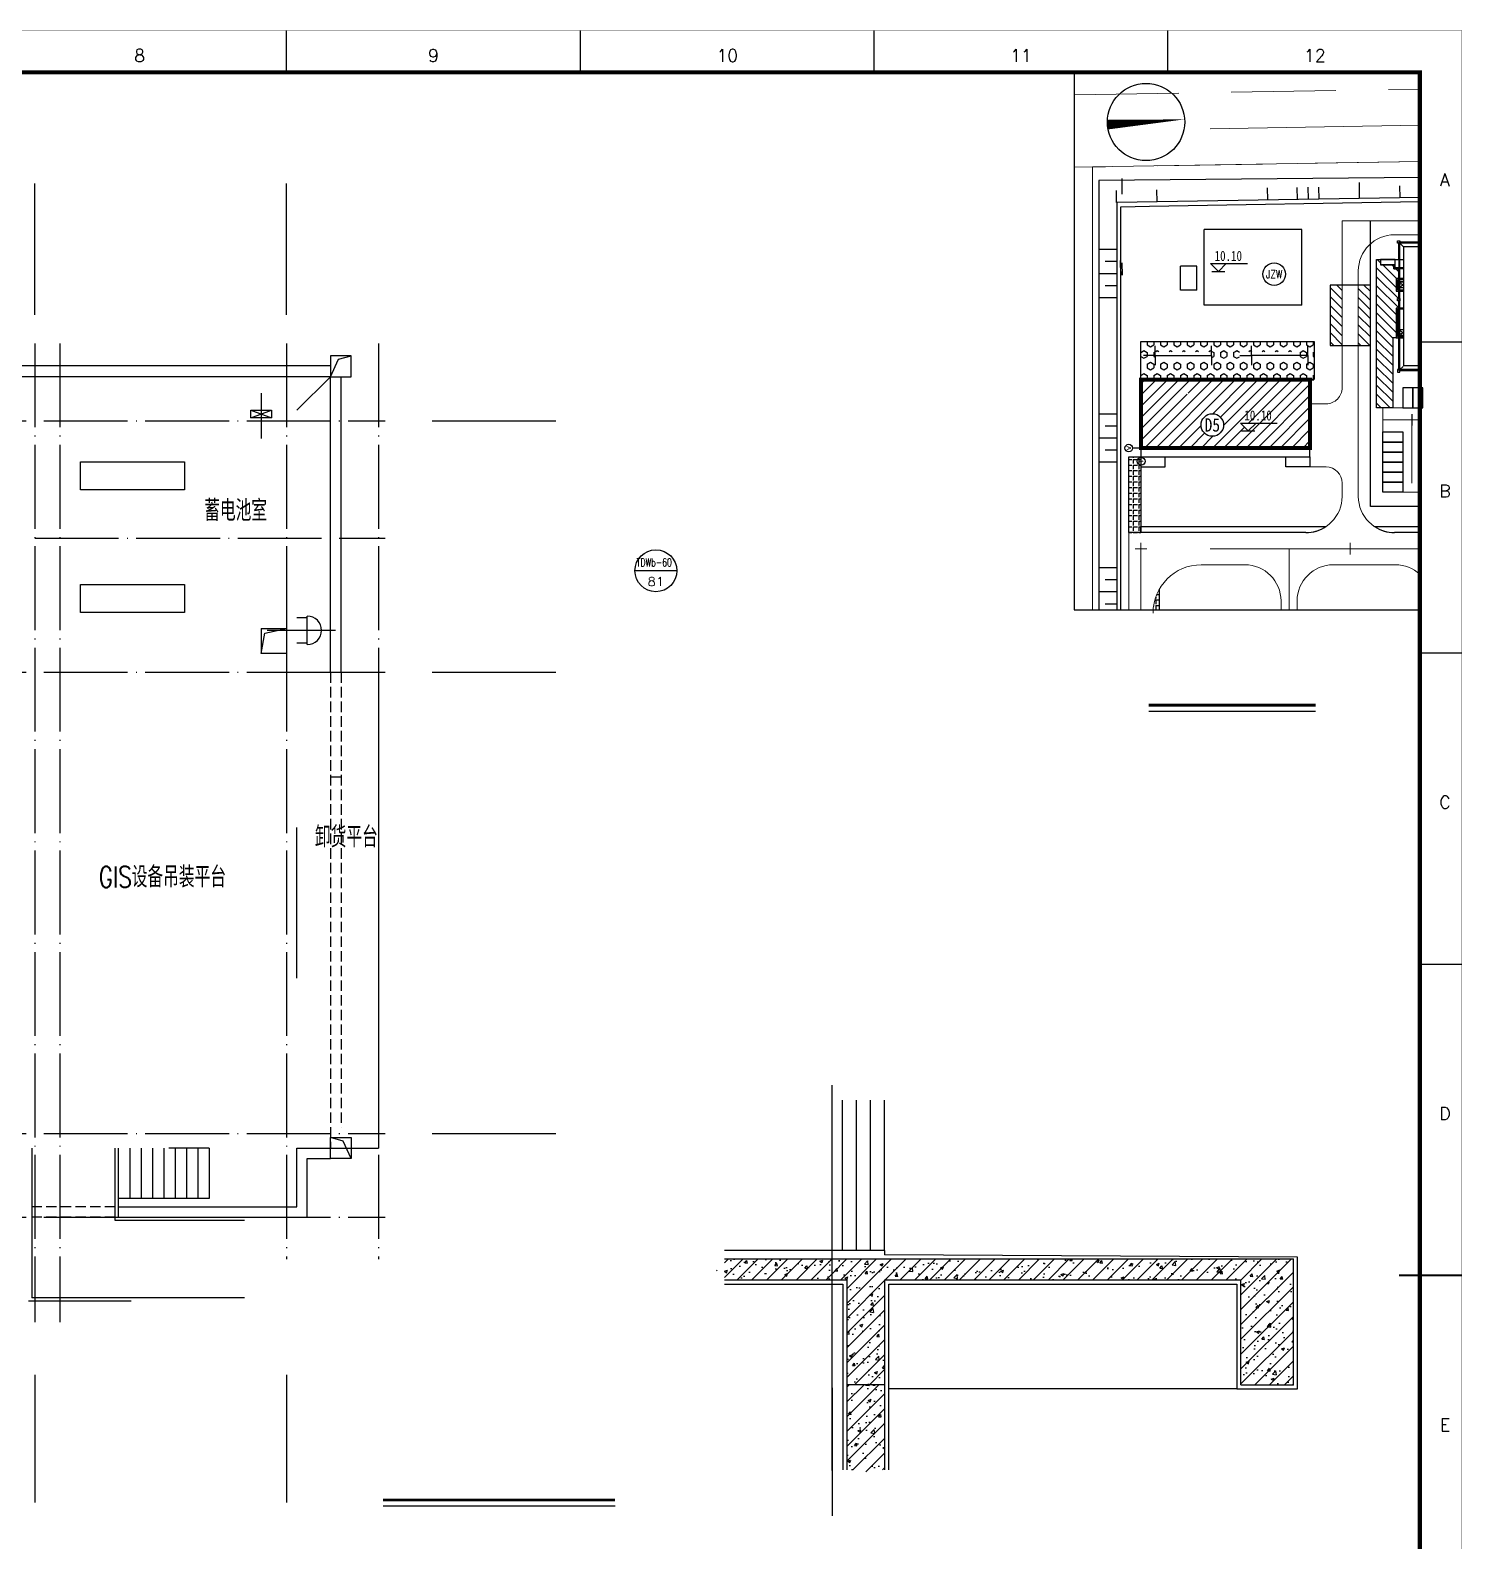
# Model space of a CAD drawing. Header units: millimetres. Extents: x 198973 to 283123, y 132052 to 191502.
# Drawn here: x 248950 to 283123, y 155447 to 191482 of the extents above; entities that cross this region are included whole.
import ezdxf
from ezdxf.enums import TextEntityAlignment as Align

# ---------------------------------------------------------------- set-up
doc = ezdxf.new("R2010")
doc.units = ezdxf.units.MM
doc.header["$LTSCALE"] = 1000
for name, pattern in [('CENTER', [2, 1.25, -0.25, 0.25, -0.25]), ('DASH', [0.35, 0.25, -0.1]), ('DASHDOT', [1, 0.5, -0.25, 0, -0.25]), ('DOTE', [2.42, 2, -0.2, 0.02, -0.2]), ('HIDDEN', [0.375, 0.25, -0.125]), ('PHANTOM', [12.5, 6.25, -1.25, 1.25, -1.25, 1.25, -1.25])]:
    doc.linetypes.add(name, pattern=pattern)
for name, color, linetype in [('01', 7, 'Continuous'), ('3T_WOOD', 21, 'Continuous'), ('55', 7, 'Continuous'), ('AXIS', 3, 'Continuous'), ('AXIS_TEXT', 7, 'Continuous'), ('BM', 7, 'Continuous'), ('DIM_IDEN', 3, 'Continuous'), ('DIM_LEAD', 3, 'Continuous'), ('DIM_SYMB', 3, 'Continuous'), ('DOTE', 1, 'CENTER'), ('PUB_DIM', 3, 'Continuous'), ('PUB_HATCH', 8, 'Continuous'), ('PUB_TEXT', 7, 'Continuous'), ('S-室内标高', 7, 'Continuous'), ('S_FLOOR', 255, 'Continuous'), ('STAIR', 2, 'Continuous'), ('WALL', 255, 'Continuous'), ('WINDOW', 2, 'Continuous'), ('Z-本期建构筑物', 4, 'Continuous'), ('放坡', 4, 'Continuous'), ('照明平面设备层', 1, 'Continuous'), ('铺地', 7, 'Continuous')]:
    doc.layers.add(name, color=color, linetype=linetype)
for name, color, linetype, lineweight in [('PP-COM', 7, 'Continuous', 0), ('ROAD-CENT', 7, 'CENTER', 0), ('road_mr', 2, 'Continuous', 0), ('Road_s标高', 23, 'Continuous', 0), ('Z-征地红线', 1, 'Continuous', 0)]:
    doc.layers.add(name, color=color, linetype=linetype, lineweight=lineweight)
doc.styles.add('_TCH_DIM', font='SIMPLEX', dxfattribs={"bigfont": 'GBCBIG'})
doc.styles.add('COMPLEX', font='geditxt.shx', dxfattribs={"bigfont": 'hzfs_1.shx'})
doc.styles.add('DXT', font='geditxt.shx', dxfattribs={"width": 0.7, "bigfont": 'dxt.shx'})
doc.styles.add('HT', font='SIMHEI.TTF')
doc.styles.add('HZ', font='geditxt.shx', dxfattribs={"width": 0.75, "bigfont": 'hzfs_1.shx'})
doc.styles.add('SIMPLEX', font='SIMPLEX.SHX')
doc.styles.get("Standard").update_dxf_attribs({"font": 'txt', "bigfont": 'gbcbig.shx'})
doc.styles.add('黑体', font='SIMHEI.TTF')
doc.linetypes.add('FENCE', pattern='A,0.5,-0.2,["+",HT,S=0.45,R=0,X=0,Y=-0.234],-0.525', length=1.225)
doc.linetypes.add('WALL', pattern='A,1,-1e-06,["■",HT,S=0.15,R=0,X=0,Y=-0.16],-1e-06', length=1.000002)
pattern_1 = [(45, (-268933.05, -164674.26), (-35.355339, 35.355339), []), (50, (-268933.05, -164674.26), (143.452037, -12.550427), [15, -165]), (355, (-268933.05, -164674.26), (-27.75027, 150.43843), [12, -132]), (100.4514, (-268921.1, -164675.3), (115.701876, 137.88791), [12.74804, -140.22842]), (46.1842, (-268933.05, -164634.26), (213.44821, -33.1038), [22.5, -247.5]), (96.6356, (-268915.26, -164637.02), (186.93254, 194.82357), [19.12206, -210.3426]), (351.1842, (-268933.05, -164634.26), (186.93239, 194.82372), [18, -198]), (21, (-268913.05, -164644.26), (119.38141, -80.52378), [15, -165]), (326, (-268913.05, -164644.26), (48.663066, 145.03001), [12, -132]), (71.4514, (-268903.1, -164650.97), (168.044526, 64.5061), [12.74804, -140.22842]), (37.5, (-268933.05, -164674.26), (2.431971, 66.578771), [0, -130.4, 0, -134, 0, -132.5]), (7.5, (-268933.05, -164674.26), (52.613907, 78.882342), [0, -76.4, 0, -127.4, 0, -50.5]), (327.5, (-268977.65, -164674.26), (106.764487, -4.510974), [0, -50, 0, -156, 0, -207]), (317.5, (-268997.65, -164674.26), (116.637234, 20.020996), [0, -65, 0, -103.6, 0, -147])]

# ---------------------------------------------------------------- blocks, each defined once
blk = doc.blocks.new('室内标高')
for p, q in [((1.94, -1.94), (0, 0)), ((0, 0), (9.14, 0)), ((0.32, -1.94), (3.57, -1.94)), ((3.89, 0), (1.94, -1.94))]:
    blk.add_line(p, q)
at = {"ltscale": 0.5, "style": 'HT', "width": 0.8}
blk.add_text('10.10', height=2.5, rotation=360, dxfattribs=at).set_placement((4.4, 0.66, -8.1), align=Align.CENTER)
blk = doc.blocks.new('_AXISO')
blk.add_circle((0, 0), 0.5)
at = {"layer": 'AXIS_TEXT', "style": 'COMPLEX', "width": 1.041667}
blk.add_attdef('A', text='', height=0.56, dxfattribs=at).set_placement((-0.25, -0.28), (0.25, -0.28), align=Align.FIT)
blk = doc.blocks.new('jzw-bh')
blk.add_circle((0, 0), 1.4)
at = {"style": 'SIMPLEX', "width": 0.8}
blk.add_attdef('JZW', text='', height=1, dxfattribs=at).set_placement((0, 0), align=Align.MIDDLE)
blk = doc.blocks.new('A$C0E550F51')
at = {"layer": 'PUB_HATCH'}
h = blk.add_hatch(dxfattribs=at)
h.set_pattern_fill('钢筋混凝土', color=256, scale=20, style=0)
h.set_pattern_definition(pattern_1)
h.paths.add_polyline_path([(555.2, 1285.8), (555.2, 1385.8), (42, 1385.8), (42, 1360.3), (84, 1345.4), (0, 1330.6), (42, 1315.3), (42, 1285.8)])
h = blk.add_hatch(dxfattribs=at)
h.set_pattern_fill('钢筋混凝土', color=256, scale=20, style=0)
h.set_pattern_definition(pattern_1)
h.paths.add_polyline_path([(805.2, 1285.8), (2505.2, 1285.8), (2505.2, 785.8), (2755.2, 785.8), (2755.2, 1385.8), (805.2, 1385.8), (555.2, 1385.8), (555.2, 1285.8), (625.2, 1285.8), (625.2, 785.8), (805.2, 785.8)])
h = blk.add_hatch(dxfattribs=at)
h.set_pattern_fill('钢筋混凝土', color=256, scale=20, style=0)
h.set_pattern_definition([(45, (-267433.91, -165483.196), (-35.355339, 35.355339), []), (50, (-267433.91, -165483.2), (143.452037, -12.550427), [15, -165]), (355, (-267433.91, -165483.2), (-27.75027, 150.43843), [12, -132]), (100.4514, (-267421.96, -165484.24), (115.701876, 137.88791), [12.74804, -140.22842]), (46.1842, (-267433.91, -165443.2), (213.44821, -33.1038), [22.5, -247.5]), (96.6356, (-267416.12, -165445.95), (186.93254, 194.82357), [19.12206, -210.3426]), (351.1842, (-267433.9, -165443.2), (186.93239, 194.82372), [18, -198]), (21, (-267413.91, -165453.2), (119.38141, -80.52378), [15, -165]), (326, (-267413.91, -165453.2), (48.663066, 145.03001), [12, -132]), (71.4514, (-267403.96, -165459.9), (168.044526, 64.5061), [12.74804, -140.22842]), (37.5, (-267433.91, -165483.196), (2.431971, 66.578771), [0, -130.4, 0, -134, 0, -132.5]), (7.5, (-267433.91, -165483.196), (52.613907, 78.882342), [0, -76.4, 0, -127.4, 0, -50.5]), (327.5, (-267478.51, -165483.196), (106.764487, -4.510974), [0, -50, 0, -156, 0, -207]), (317.5, (-267498.51, -165483.2), (116.637234, 20.020996), [0, -65, 0, -103.6, 0, -147])])
h.paths.add_polyline_path([(805.2, 771.8), (805.2, 785.8), (625.2, 785.8), (625.2, 379.1), (691.1, 379.1), (706.4, 421.1), (721.2, 337.1), (736.1, 379.1), (805.2, 379.1)])
at = {"layer": '55'}
blk.add_line((2485.2, 765.8), (825.2, 765.8), dxfattribs=at)
at = {"layer": 'DIM_SYMB'}
blk.add_line((555.2, 771.8), (555.2, 160), dxfattribs=at)
at = {"layer": 'DOTE', "linetype": 'DOTE'}
blk.add_line((555.2, 375.9), (555.2, 2214.4), dxfattribs=at)
at = {"layer": 'PUB_HATCH'}
for p, q in [((805.2, 1425.8), (42, 1425.8)), ((805.2, 1425.8), (805.2, 1405.8)), ((2775.2, 1395.1), (805.2, 1405.8)), ((805.2, 1405.8), (805.2, 1405.8)), ((2775.2, 765.8), (2775.2, 1395.1)), ((42, 1265.8), (605.2, 1265.8)), ((605.2, 1265.8), (605.2, 379.1)), ((825.2, 379.1), (825.2, 1265.8)), ((825.2, 1265.8), (2485.2, 1265.8)), ((2485.2, 1265.8), (2485.2, 765.8)), ((2485.2, 765.8), (2775.2, 765.8))]:
    blk.add_line(p, q, dxfattribs=at)
at = {"layer": 'WALL'}
for p, q in [((42, 1385.8), (805.2, 1385.8)), ((805.2, 1385.8), (805.2, 1385.8)), ((805.2, 1385.8), (2755.2, 1385.8)), ((2755.2, 785.8), (2755.2, 1385.8)), ((42, 1285.8), (625.2, 1285.8)), ((625.2, 1285.8), (625.2, 379.1)), ((805.2, 1285.8), (805.2, 379.1)), ((805.2, 1285.8), (2505.2, 1285.8)), ((2505.2, 785.8), (2505.2, 1285.8)), ((805.2, 785.8), (625.2, 785.8)), ((2505.2, 785.8), (2755.2, 785.8))]:
    blk.add_line(p, q, dxfattribs=at)
at = {"layer": 'WINDOW'}
for p, q in [((604.2, 1425.8), (604.2, 2143.1)), ((671.2, 1425.8), (671.2, 2143.1)), ((738.2, 1425.8), (738.2, 2143.1)), ((805.2, 1425.8), (805.2, 2143.1))]:
    blk.add_line(p, q, dxfattribs=at)
blk = doc.blocks.new('GEDI_WK_A1')
at = {"color": 3}
for p, q in [((560.67, 584), (560.67, 594)), ((630.75, 584), (630.75, 594)), ((700.83, 584), (700.83, 594)), ((770.92, 584), (770.92, 594)), ((831, 519.75), (841, 519.75)), ((831, 445.5), (841, 445.5)), ((831, 371.25), (841, 371.25)), ((831, 297), (841, 297))]:
    blk.add_line(p, q, dxfattribs=at)
for points, const_width in [([(0, 0), (841, 0), (841, 594), (0, 594)], 0.1), ([(25, 10), (831, 10), (831, 584), (25, 584)], 1)]:
    blk.add_lwpolyline(points, close=True, dxfattribs=dict(at, const_width=const_width))
at = {"color": 3, "const_width": 0.5}
blk.add_lwpolyline([(826, 297), (841, 297)], dxfattribs=at)
at = {"color": 3}
for s, p in [('8', (525.62, 588)), ('9', (595.71, 588)), ('10', (665.79, 588)), ('11', (735.88, 588)), ('12', (805.96, 588))]:
    blk.add_text(s, height=3, dxfattribs=at).set_placement(p, align=Align.MIDDLE)
for s, p in [('A', (837, 556.88)), ('B', (837, 482.62)), ('C', (837, 408.38)), ('D', (837, 334.12)), ('E', (837, 259.88))]:
    blk.add_text(s, height=3, dxfattribs=at).set_placement(p, align=Align.CENTER)

msp = doc.modelspace()

# ---------------------------------------------------------------- hatches: boundary and pattern name
at = {"layer": '55'}
h = msp.add_hatch(dxfattribs=at)
h.set_pattern_fill('ANSI31', color=256, scale=120, style=0)
h.set_pattern_definition([(45, (-56419.58, -38095.36), (-134.70384, 134.70384), [])])
h.paths.add_polyline_path([(275446, 183146), (275446, 182189), (276544, 182801, -1), (276579, 182821, -1), (276544, 182801), (275446, 182189), (275446, 181514), (279478, 181514), (279478, 183146), (278902, 183146)])
h.paths.add_polyline_path([(277417, 182064, -1), (276879, 182064, -1)], flags=16)
h.paths.add_polyline_path([(277817, 182109), (278190, 182109), (278004, 181922)], flags=16)
h.paths.add_polyline_path([(276873, 181830), (277423, 181830), (277423, 182299), (276873, 182299)], flags=24)
h.paths.add_polyline_path([(277833, 182112), (278645, 182112), (278645, 182468), (277833, 182468)], flags=24)

# ---------------------------------------------------------------- linework, layer by layer
for p, q in [((274986, 187943, 941), (274986, 187567, 941)), ((277294, 185729), (277108, 185915)), ((277108, 185915), (277986, 185915)), ((277138, 185729), (277450, 185729)), ((277481, 185915), (277294, 185729)), ((256110, 183216), (256307, 183633)), ((256307, 183633), (256610, 183716)), ((255560, 177466), (255310, 177466)), ((255560, 176826), (255560, 177506)), ((255310, 176866), (255560, 176866)), ((256414, 164983), (256110, 165065)), ((256610, 164565), (256414, 164983))]:
    msp.add_line(p, q)
at = {"color": 8, "linetype": 'DASH', "ltscale": 3}
for p, q in [((281933, 182954), (281693, 182954)), ((281693, 182954), (281693, 182474)), ((281933, 182474), (281933, 182954)), ((281693, 182474), (281933, 182474)), ((281213, 181658), (281213, 181898)), ((281213, 181898), (281693, 181898)), ((281693, 181658), (281213, 181658)), ((281213, 181658), (281213, 181658)), ((281213, 181418), (281213, 181658)), ((281213, 181658), (281693, 181658)), ((281693, 181898), (281693, 181658)), ((281693, 181658), (281693, 181418)), ((281213, 181178), (281213, 181418)), ((281213, 181418), (281693, 181418)), ((281693, 181418), (281213, 181418)), ((281213, 181418), (281213, 181418)), ((281693, 181418), (281693, 181178)), ((281213, 180938), (281213, 181178)), ((281213, 181178), (281693, 181178)), ((281693, 181178), (281213, 181178)), ((281213, 181178), (281213, 181178)), ((281213, 180698), (281213, 180938)), ((281213, 180938), (281693, 180938)), ((281693, 180938), (281213, 180938)), ((281213, 180938), (281213, 180938)), ((281693, 181178), (281693, 180938)), ((281693, 180938), (281693, 180698)), ((281213, 180458), (281213, 180698)), ((281213, 180698), (281693, 180698)), ((281693, 180698), (281213, 180698)), ((281213, 180698), (281213, 180698)), ((281693, 180698), (281693, 180458)), ((281693, 180458), (281213, 180458)), ((281213, 180458), (281213, 180458))]:
    msp.add_line(p, q, dxfattribs=at)
for points in [[(256110, 183216), (256610, 183216), (256610, 183716), (256110, 183716)], [(250150, 180516), (250150, 181187), (252630, 181187), (252630, 180516)], [(256610, 164565), (256110, 164565), (256110, 165065), (256610, 165065)]]:
    msp.add_lwpolyline(points, close=True)
msp.add_lwpolyline([(282173, 182954), (281933, 182954), (281933, 182474), (282173, 182474)], close=True, dxfattribs=at)
msp.add_lwpolyline([(252630, 177591), (250150, 177591), (250150, 178261), (252630, 178261)])
msp.add_circle((278626, 185664), 269)
msp.add_arc((255560, 177166), 340, 270, 90)
at = {"layer": '01'}
for p, q in [((255310, 176166), (257260, 176166)), ((257260, 176166), (257260, 164815)), ((255310, 168866), (255310, 172466)), ((255310, 164815), (257260, 164815)), ((255560, 163166), (255560, 164565))]:
    msp.add_line(p, q, dxfattribs=at)
at = {"layer": '3T_WOOD'}
for p, q in [((256110, 183216), (212010, 183216)), ((255310, 182416), (256110, 183216)), ((256110, 176166), (256110, 183216)), ((255310, 164815), (256110, 164815)), ((255560, 164565), (256110, 164565))]:
    msp.add_line(p, q, dxfattribs=at)
at = {"layer": '3T_WOOD', "linetype": 'DASH'}
for p, q in [((256110, 176166), (256110, 164815)), ((256370, 173666), (256110, 173666))]:
    msp.add_line(p, q, dxfattribs=at)
at = {"layer": '3T_WOOD'}
for points in [[(256110, 183476), (212010, 183476), (212010, 164815)], [(256370, 176166), (256370, 183216)]]:
    msp.add_lwpolyline(points, dxfattribs=at)
at = {"layer": '3T_WOOD', "linetype": 'DASH'}
msp.add_lwpolyline([(256370, 176166), (256370, 165315)], dxfattribs=at)
at = {"layer": '55'}
for p, q in [((273849, 190477), (273849, 177658)), ((282098, 190477), (273849, 190477)), ((282098, 177658), (282098, 190477)), ((254210, 182236), (254710, 182416)), ((254210, 182416), (254710, 182236)), ((254210, 182236), (254210, 182416)), ((254210, 182416), (254710, 182416)), ((254710, 182416), (254710, 182236)), ((254710, 182236), (254210, 182236)), ((273849, 177658), (282098, 177658)), ((251060, 163166), (255560, 163166))]:
    msp.add_line(p, q, dxfattribs=at)
at = {"layer": '55', "linetype": 'DASH'}
for p, q in [((250980, 163416), (248990, 163416)), ((250980, 163166), (248990, 163166))]:
    msp.add_line(p, q, dxfattribs=at)
at = {"layer": 'AXIS'}
for p, q in [((249060, 184692), (249060, 187827)), ((255060, 184692), (255060, 187827)), ((258536, 182166), (261490, 182166)), ((275446, 181514), (275247, 181514)), ((275446, 181514), (275446, 181378)), ((258536, 176166), (261490, 176166)), ((258536, 165166), (261490, 165166)), ((249060, 159406), (249060, 156360)), ((255060, 159406), (255060, 156360))]:
    msp.add_line(p, q, dxfattribs=at)
at = {"layer": 'DIM_IDEN'}
msp.add_line((264375, 178588), (263375, 178588), dxfattribs=at)
msp.add_circle((263875, 178588), 500, dxfattribs=at)
at = {"layer": 'DIM_SYMB'}
msp.add_lwpolyline([(274648, 189229, 230, 0, 0), (276486, 189355, 0, 0, 0)], format="xyseb", dxfattribs=at)
at = {"layer": 'DIM_SYMB', "const_width": 70}
for points in [[(275631, 175379), (279611, 175379)], [(257368, 156420), (262903, 156420)]]:
    msp.add_lwpolyline(points, dxfattribs=at)
at = {"layer": 'DIM_SYMB'}
for points in [[(275631, 175239), (279611, 175239)], [(257368, 156280), (262903, 156280)]]:
    msp.add_lwpolyline(points, dxfattribs=at)
msp.add_circle((275567, 189292), 922, dxfattribs=at)
at = {"layer": 'DOTE', "linetype": 'DOTE'}
for p, q in [((249060, 184011), (249060, 160659)), ((249660, 184011), (249660, 160659)), ((255060, 184011), (255060, 162168)), ((257260, 184011), (257260, 162168)), ((254460, 182825), (254460, 181746)), ((210554, 182166), (257417, 182166)), ((249060, 179366), (257417, 179366)), ((256233, 177166), (254602, 177166)), ((210554, 176166), (257417, 176166)), ((210554, 165166), (257417, 165166)), ((210554, 163166), (257417, 163166))]:
    msp.add_line(p, q, dxfattribs=at)
at = {"layer": 'PP-COM', "linetype": 'DASHDOT', "ltscale": 10}
msp.add_line((282098, 189215), (273849, 189075), dxfattribs=at)
at = {"layer": 'PP-COM', "color": 1, "linetype": 'HIDDEN', "ltscale": 10}
for points in [[(273849, 189939), (282098, 190079)], [(282098, 188351), (273849, 188211)]]:
    msp.add_lwpolyline(points, dxfattribs=at)
at = {"layer": 'ROAD-CENT', "linetype": 'DASHDOT', "ltscale": 10}
for p, q in [((281213, 182186), (282098, 182186)), ((281909, 182186), (281909, 180674)), ((275446, 179114), (275446, 177658)), ((282098, 179114), (275446, 179114)), ((278979, 177658), (278979, 179114))]:
    msp.add_line(p, q, dxfattribs=at)
at = {"layer": 'road_mr', "ltscale": 10}
for p, q in [((282098, 186938), (280246, 186938)), ((280246, 185402), (280246, 186938)), ((282098, 186602), (281494, 186602)), ((280630, 185738), (280630, 185402)), ((280246, 182954), (280246, 183962)), ((280630, 183962), (280630, 180362)), ((280630, 183962), (280630, 180362)), ((281302, 182474), (282098, 182474)), ((281213, 181898), (281693, 181898)), ((280246, 180362), (280246, 180679)), ((279382, 179498), (275158, 179498)), ((279190, 179498), (279190, 179498)), ((282098, 179498), (281494, 179498)), ((277923, 178730), (276886, 178730)), ((281518, 178730), (280035, 178730)), ((278787, 177658), (278787, 177866)), ((279171, 177658), (279171, 177866))]:
    msp.add_line(p, q, dxfattribs=at)
at = {"layer": 'road_mr', "linetype": 'DASH', "ltscale": 10}
for p, q in [((280246, 183962), (280246, 185402)), ((280630, 185402), (280630, 183962))]:
    msp.add_line(p, q, dxfattribs=at)
at = {"layer": 'road_mr'}
for p, q in [((280246, 182954), (280246, 183962)), ((279478, 182570), (279862, 182570)), ((281213, 182474), (282098, 182474)), ((281213, 181898), (281213, 182474)), ((281693, 181898), (281693, 180458)), ((279478, 181063), (279862, 181063)), ((281693, 180458), (282098, 180458)), ((275158, 179498), (275158, 177658))]:
    msp.add_line(p, q, dxfattribs=at)
at = {"layer": 'road_mr', "ltscale": 10}
for centre, radius, start, end in [((281494, 185738), 864, 90, 180), ((279382, 180362), 864, 270, 360), ((281494, 180362), 864, 180, 270), ((276886, 177578), 1152, 90, 180), ((277923, 177866), 864, 0, 90), ((280035, 177866), 864, 90, 180), ((281518, 177866), 864, 47.8249, 90)]:
    msp.add_arc(centre, radius, start, end, dxfattribs=at)
at = {"layer": 'road_mr'}
for centre, start, end in [((279862, 182954), 269.9999, 360), ((279862, 180679), 360, 90)]:
    msp.add_arc(centre, 384, start, end, dxfattribs=at)
at = {"layer": 'Road_s标高'}
for p, q in [((275308, 179114), (275584, 179114)), ((275446, 179252), (275446, 178976)), ((280300, 179114), (280576, 179114)), ((280438, 179252), (280438, 178976))]:
    msp.add_line(p, q, dxfattribs=at)
at = {"layer": 'Road_s标高', "const_width": 28.8}
for points in [[(281909, 182324), (281909, 182048)], [(281770, 182186), (282047, 182186)]]:
    msp.add_lwpolyline(points, dxfattribs=at)
at = {"layer": 'S_FLOOR'}
for p, q in [((252630, 181187), (252630, 180516)), ((252630, 178261), (252630, 177591))]:
    msp.add_line(p, q, dxfattribs=at)
at = {"layer": 'STAIR'}
for p, q in [((248990, 164815), (248990, 161246)), ((250980, 163086), (250980, 164815)), ((251060, 163166), (251060, 164815)), ((251330, 164816), (251330, 163616)), ((251600, 164816), (251600, 163616)), ((251870, 164816), (251870, 163616)), ((252140, 164816), (252140, 163616)), ((253220, 164815), (252260, 164815)), ((252410, 164816), (252410, 163616)), ((252680, 164816), (252680, 163616)), ((252950, 164816), (252950, 163616)), ((253220, 164816), (253220, 163616)), ((255310, 163416), (255310, 164815)), ((253220, 163616), (251060, 163616)), ((251060, 163416), (255310, 163416)), ((254060, 163086), (250980, 163086)), ((251360, 161166), (248910, 161166)), ((254060, 161246), (248990, 161246))]:
    msp.add_line(p, q, dxfattribs=at)
at = {"layer": 'Z-征地红线', "linetype": 'PHANTOM', "ltscale": 10}
msp.add_lwpolyline([(282098, 188352), (274294, 188221), (274293, 177658)], dxfattribs=at)
at = {"layer": 'Z-本期建构筑物', "linetype": 'WALL', "ltscale": 10}
for p, q in [((275653, 187284), (282098, 187392)), ((274966, 187272), (275653, 187284)), ((274966, 185554), (274966, 187272)), ((274966, 177658), (274966, 185554))]:
    msp.add_line(p, q, dxfattribs=at)
at = {"layer": 'Z-本期建构筑物', "ltscale": 5}
for p, q in [((276953, 184922), (276953, 186727)), ((279286, 186727), (276953, 186727)), ((279286, 184922), (279286, 186727)), ((276775, 185853), (276391, 185853)), ((276391, 185277), (276391, 185853)), ((276775, 185277), (276775, 185853)), ((276775, 185277), (276391, 185277)), ((279286, 184922), (276953, 184922))]:
    msp.add_line(p, q, dxfattribs=at)
at = {"layer": 'Z-本期建构筑物', "linetype": 'FENCE', "ltscale": 0.3}
for p, q in [((280918, 180122), (280918, 186938)), ((282098, 180122), (280918, 180122))]:
    msp.add_line(p, q, dxfattribs=at)
at = {"layer": 'Z-本期建构筑物', "color": 7}
for p, q in [((281566, 186458), (281623, 186458)), ((281566, 186400), (281566, 186458)), ((281613, 186414), (281566, 186400)), ((281623, 186400), (281566, 186400)), ((281595, 186016), (281595, 186400)), ((281623, 186458), (281613, 186414)), ((281623, 186458), (281623, 186400)), ((282098, 186429), (281623, 186429)), ((281623, 186016), (281623, 186400)), ((282098, 186400), (281623, 186400)), ((281623, 186400), (281700, 186324)), ((281163, 186016), (281163, 185882)), ((281508, 186016), (281163, 186016)), ((281508, 186007), (281163, 186007)), ((281508, 185815), (281508, 186016)), ((281508, 186016), (281700, 186016)), ((281595, 186016), (281595, 185786)), ((281623, 185786), (281623, 186016)), ((281163, 185892), (281508, 185892)), ((281163, 185882), (281508, 185882)), ((281479, 185786), (281479, 185882)), ((281700, 185786), (281479, 185786)), ((281700, 185815), (281508, 185815)), ((281595, 185556), (281595, 185786)), ((281623, 185556), (281623, 185786)), ((281700, 185556), (281537, 185556)), ((281537, 185556), (281537, 185258)), ((281537, 185258), (281700, 185258)), ((281700, 185527), (281566, 185527)), ((281566, 185527), (281566, 185287)), ((281566, 185287), (281700, 185287)), ((281595, 185556), (281595, 185258)), ((281595, 185085), (281595, 185258)), ((281623, 185258), (281623, 185556)), ((281623, 184855), (281623, 185258)), ((281566, 185085), (281623, 185085)), ((281566, 185028), (281566, 185085)), ((281613, 185041), (281566, 185028)), ((281623, 185028), (281566, 185028)), ((281595, 184855), (281595, 185036)), ((281623, 185085), (281613, 185041)), ((281623, 185085), (281623, 185028)), ((281700, 184855), (281537, 184855)), ((281537, 184855), (281537, 184144)), ((281700, 184826), (281566, 184826)), ((281566, 184826), (281566, 184173)), ((281595, 184855), (281595, 184144)), ((281623, 184144), (281623, 184855)), ((281537, 184144), (281700, 184144)), ((281566, 184173), (281700, 184173)), ((281595, 183386), (281595, 184144)), ((281623, 183386), (281623, 184144)), ((281700, 183463), (281623, 183386)), ((281700, 183463), (281623, 183386)), ((281613, 183372), (281566, 183386)), ((281623, 183386), (281566, 183386)), ((281566, 183386), (281566, 183328)), ((281566, 183328), (281623, 183328)), ((281623, 183328), (281613, 183372)), ((282066, 183386), (281623, 183386)), ((281623, 183328), (281623, 183386)), ((282066, 183357), (281623, 183357))]:
    msp.add_line(p, q, dxfattribs=at)
at = {"layer": 'Z-本期建构筑物'}
for p, q in [((281710, 186314), (281710, 183472)), ((282098, 186314), (281710, 186314)), ((275782, 183722), (275782, 183952)), ((277126, 183722), (277126, 183952)), ((278086, 183722), (278086, 183952)), ((279430, 183722), (279430, 183952)), ((275782, 183722), (275503, 183722)), ((275782, 183722), (275782, 183492)), ((275782, 183722), (277126, 183722)), ((277126, 183722), (277126, 183492)), ((277807, 183722), (278086, 183722)), ((278086, 183722), (278086, 183492)), ((279430, 183722), (278086, 183722)), ((279430, 183722), (279430, 183492)), ((282098, 183472), (281710, 183472)), ((278902, 183146), (279478, 183146)), ((275446, 181514), (275446, 181303)), ((275446, 181303), (275446, 181063)), ((275446, 181303), (279478, 181303)), ((276022, 181063), (276022, 181303)), ((278902, 181063), (278902, 181303)), ((279478, 181303), (279478, 181514)), ((279478, 181303), (279478, 181063)), ((275446, 181063), (276022, 181063)), ((279478, 181063), (278902, 181063))]:
    msp.add_line(p, q, dxfattribs=at)
at = {"layer": 'Z-本期建构筑物', "color": 7, "extrusion": (0, 0, -1)}
for p, q in [((281640, 185475), (281640, 185479)), ((281710, 185479), (281640, 185479)), ((281710, 185475), (281640, 185475)), ((281640, 185338), (281640, 185335)), ((281710, 185338), (281640, 185338)), ((281710, 185335), (281640, 185335)), ((281710, 185479), (281710, 185475)), ((281710, 185335), (281710, 185338)), ((281640, 184333), (281640, 184336)), ((281710, 184336), (281640, 184336)), ((281710, 184333), (281640, 184333)), ((281640, 184196), (281640, 184192)), ((281710, 184196), (281640, 184196)), ((281710, 184192), (281640, 184192)), ((281710, 184336), (281710, 184333)), ((281710, 184192), (281710, 184196))]:
    msp.add_line(p, q, dxfattribs=at)
at = {"layer": 'Z-本期建构筑物', "linetype": 'FENCE', "ltscale": 5}
for p, q in [((275446, 183146), (275446, 184058)), ((275446, 184058), (279574, 184058)), ((279574, 184058), (279574, 183146))]:
    msp.add_line(p, q, dxfattribs=at)
at = {"layer": 'Z-本期建构筑物', "const_width": 96}
msp.add_lwpolyline([(279478, 181514), (275446, 181514), (275446, 183146), (279478, 183146), (279478, 181514)], dxfattribs=at)
at = {"layer": 'Z-本期建构筑物', "linetype": 'FENCE', "ltscale": 5, "const_width": 48}
msp.add_lwpolyline([(279478, 183146), (279574, 183146)], dxfattribs=at)
at = {"layer": 'Z-本期建构筑物', "color": 7, "extrusion": (0, 0, -1)}
for centre, start, end in [((-281710, 185477), 270, 358.5307), ((-281710, 185337), 1.4693, 90), ((-281710, 184335), 270, 358.5307), ((-281710, 184194), 1.4693, 90)]:
    msp.add_arc(centre, 70.2, start, end, dxfattribs=at)
at = {"layer": '放坡'}
for p, q in [((279696, 187453), (279691, 187741)), ((279696, 187453), (279691, 187741)), ((280663, 187469), (280656, 187851)), ((281629, 187485), (281624, 187773)), ((281629, 187485), (281624, 187773)), ((274863, 187371), (274859, 187659)), ((282098, 187493), (274870, 187372)), ((275830, 187388), (275825, 187676)), ((275830, 187388), (275825, 187676)), ((278472, 187432), (278467, 187720)), ((279181, 187444), (279176, 187732)), ((279181, 187444), (279176, 187732)), ((279439, 187448), (279434, 187736)), ((274870, 187372), (274870, 177658)), ((274438, 186257), (274879, 186257)), ((274438, 186063), (274438, 177658)), ((274591, 185969), (274879, 185969)), ((274966, 185640), (274961, 185986)), ((274438, 185681), (274879, 185681)), ((274985, 185640), (274984, 185722)), ((275004, 185641), (275000, 185929)), ((275004, 185641), (275000, 185929)), ((274591, 185393), (274879, 185393)), ((274438, 185105), (274879, 185105)), ((274438, 182334), (274879, 182334)), ((274591, 182046), (274879, 182046)), ((274438, 181758), (274879, 181758)), ((274591, 181470), (274879, 181470)), ((274438, 181182), (274879, 181182)), ((274438, 178666), (274879, 178666)), ((274591, 178378), (274879, 178378)), ((274438, 178090), (274879, 178090)), ((274591, 177802), (274879, 177802))]:
    msp.add_line(p, q, dxfattribs=at)
msp.add_lwpolyline([(282098, 187965), (274438, 187897), (274438, 186063)], dxfattribs=at)
at = {"layer": '照明平面设备层', "color": 3, "linetype": 'Continuous'}
for p, q in [((254460, 177212), (254460, 176612)), ((254460, 177212), (255060, 177212)), ((254460, 176612), (254544, 177097)), ((254544, 177097), (255060, 177212)), ((255060, 177212), (255060, 176612)), ((255060, 176612), (254460, 176612))]:
    msp.add_line(p, q, dxfattribs=at)
at = {"layer": '铺地'}
for p, q in [((281067, 182474), (281067, 186016)), ((281067, 186016), (281163, 186016)), ((281081, 186016), (281163, 185935)), ((281163, 186016), (281163, 185882)), ((281067, 185816), (281537, 185345)), ((281067, 185600), (281595, 185072)), ((281163, 185882), (281479, 185882)), ((281216, 185882), (281542, 185556)), ((281431, 185882), (281479, 185834)), ((281479, 185882), (281479, 185786)), ((281479, 185786), (281595, 185786)), ((281527, 185786), (281595, 185719)), ((281595, 185786), (281595, 185556)), ((280918, 185402), (279958, 185402)), ((279958, 185402), (279958, 183962)), ((279958, 185344), (280246, 185056)), ((280116, 185402), (280246, 185272)), ((280630, 185319), (280918, 185031)), ((280762, 185402), (280918, 185246)), ((280918, 183962), (280918, 185402)), ((281067, 185385), (281595, 184857)), ((281595, 185556), (281537, 185556)), ((281537, 185556), (281537, 185258)), ((281537, 185258), (281595, 185258)), ((281595, 185258), (281595, 184855)), ((279958, 185129), (280246, 184841)), ((279958, 184913), (280246, 184625)), ((280630, 185103), (280918, 184815)), ((280630, 184888), (280918, 184600)), ((281067, 185169), (281537, 184699)), ((281067, 184954), (281537, 184483)), ((279958, 184698), (280246, 184410)), ((280630, 184672), (280918, 184384)), ((281067, 184738), (281537, 184268)), ((281067, 184522), (281451, 184138)), ((281595, 184855), (281537, 184855)), ((281537, 184855), (281537, 184144)), ((279958, 184482), (280246, 184194)), ((279958, 184267), (280246, 183979)), ((280630, 184457), (280918, 184169)), ((280630, 184241), (280909, 183962)), ((281067, 184307), (281451, 183923)), ((281537, 184144), (281451, 184144)), ((281451, 184144), (281451, 182474)), ((275446, 183797), (275483, 183818)), ((275483, 183818), (275518, 183838)), ((275518, 183838), (275553, 183818)), ((275553, 183818), (275597, 183793)), ((275597, 184058), (275597, 183976)), ((275597, 183976), (275677, 183930)), ((275597, 183793), (275597, 183701)), ((275677, 183930), (275756, 183976)), ((275756, 184058), (275756, 183976)), ((275756, 183793), (275780, 183807)), ((275756, 183793), (275756, 183701)), ((275800, 183818), (275835, 183838)), ((275835, 183838), (275870, 183818)), ((275914, 184058), (275914, 183976)), ((275914, 183976), (275993, 183930)), ((275993, 183930), (276072, 183976)), ((276072, 184058), (276072, 183976)), ((276116, 183818), (276152, 183838)), ((276152, 183838), (276187, 183818)), ((276231, 184058), (276231, 183976)), ((276231, 183976), (276310, 183930)), ((276310, 183930), (276389, 183976)), ((276389, 184058), (276389, 183976)), ((276433, 183818), (276468, 183838)), ((276468, 183838), (276504, 183818)), ((276548, 184058), (276548, 183976)), ((276548, 183976), (276627, 183930)), ((276627, 183930), (276706, 183976)), ((276706, 184058), (276706, 183976)), ((276750, 183818), (276785, 183838)), ((276785, 183838), (276820, 183818)), ((276864, 184058), (276864, 183976)), ((276864, 183976), (276944, 183930)), ((276944, 183930), (277023, 183976)), ((277023, 184058), (277023, 183976)), ((277067, 183818), (277102, 183838)), ((277102, 183838), (277137, 183818)), ((277137, 183818), (277181, 183793)), ((277181, 184058), (277181, 183976)), ((277181, 183976), (277260, 183930)), ((277181, 183793), (277181, 183701)), ((277260, 183930), (277340, 183976)), ((277340, 184058), (277340, 183976)), ((277340, 183793), (277383, 183818)), ((277340, 183793), (277340, 183701)), ((277383, 183818), (277419, 183838)), ((277419, 183838), (277454, 183818)), ((277454, 183818), (277498, 183793)), ((277498, 184058), (277498, 183976)), ((277498, 183976), (277577, 183930)), ((277498, 183793), (277498, 183701)), ((277577, 183930), (277656, 183976)), ((277656, 184058), (277656, 183976)), ((277656, 183793), (277700, 183818)), ((277656, 183793), (277656, 183701)), ((277700, 183818), (277735, 183838)), ((277735, 183838), (277771, 183818)), ((277771, 183818), (277796, 183803)), ((277815, 184058), (277815, 183976)), ((277815, 183976), (277894, 183930)), ((277894, 183930), (277973, 183976)), ((277973, 184058), (277973, 183976)), ((278017, 183818), (278052, 183838)), ((278052, 183838), (278088, 183818)), ((278131, 184058), (278131, 183976)), ((278131, 183976), (278211, 183930)), ((278211, 183930), (278290, 183976)), ((278290, 184058), (278290, 183976)), ((278334, 183818), (278369, 183838)), ((278369, 183838), (278404, 183818)), ((278448, 184058), (278448, 183976)), ((278448, 183976), (278527, 183930)), ((278527, 183930), (278607, 183976)), ((278607, 184058), (278607, 183976)), ((278650, 183818), (278686, 183838)), ((278686, 183838), (278721, 183818)), ((278765, 184058), (278765, 183976)), ((278765, 183976), (278844, 183930)), ((278844, 183930), (278923, 183976)), ((278923, 184058), (278923, 183976)), ((278967, 183818), (279002, 183838)), ((279002, 183838), (279038, 183818)), ((279082, 184058), (279082, 183976)), ((279082, 183976), (279161, 183930)), ((279161, 183930), (279240, 183976)), ((279240, 184058), (279240, 183976)), ((279240, 183793), (279284, 183818)), ((279240, 183793), (279240, 183701)), ((279284, 183818), (279319, 183838)), ((279319, 183838), (279355, 183818)), ((279355, 183818), (279398, 183793)), ((279398, 184058), (279398, 183976)), ((279398, 183976), (279478, 183930)), ((279398, 183793), (279398, 183701)), ((279478, 183930), (279557, 183976)), ((279557, 184058), (279557, 183976)), ((279557, 183793), (279574, 183802)), ((279557, 183793), (279557, 183701)), ((279958, 184051), (280047, 183962)), ((279958, 183962), (280918, 183962)), ((280630, 184026), (280693, 183962)), ((281067, 184091), (281451, 183707)), ((281067, 183876), (281451, 183492)), ((275446, 183697), (275518, 183655)), ((275518, 183655), (275597, 183701)), ((275597, 183518), (275677, 183564)), ((275597, 183518), (275597, 183427)), ((275597, 183427), (275677, 183381)), ((275677, 183564), (275756, 183518)), ((275677, 183381), (275756, 183427)), ((275756, 183701), (275781, 183686)), ((275756, 183518), (275756, 183427)), ((275914, 183518), (275993, 183564)), ((275914, 183518), (275914, 183427)), ((275914, 183427), (275993, 183381)), ((275993, 183564), (276072, 183518)), ((275993, 183381), (276072, 183427)), ((276072, 183518), (276072, 183427)), ((276231, 183518), (276310, 183564)), ((276231, 183518), (276231, 183427)), ((276231, 183427), (276310, 183381)), ((276310, 183564), (276389, 183518)), ((276310, 183381), (276389, 183427)), ((276389, 183518), (276389, 183427)), ((276548, 183518), (276627, 183564)), ((276548, 183518), (276548, 183427)), ((276548, 183427), (276627, 183381)), ((276627, 183564), (276706, 183518)), ((276627, 183381), (276706, 183427)), ((276706, 183518), (276706, 183427)), ((276864, 183518), (276944, 183564)), ((276864, 183518), (276864, 183427)), ((276864, 183427), (276944, 183381)), ((276944, 183564), (277023, 183518)), ((276944, 183381), (277023, 183427)), ((277023, 183518), (277023, 183427)), ((277125, 183669), (277181, 183701)), ((277181, 183518), (277260, 183564)), ((277181, 183518), (277181, 183427)), ((277181, 183427), (277260, 183381)), ((277260, 183564), (277340, 183518)), ((277260, 183381), (277340, 183427)), ((277340, 183701), (277419, 183655)), ((277340, 183518), (277340, 183427)), ((277419, 183655), (277498, 183701)), ((277498, 183518), (277577, 183564)), ((277498, 183518), (277498, 183427)), ((277498, 183427), (277577, 183381)), ((277577, 183564), (277656, 183518)), ((277577, 183381), (277656, 183427)), ((277656, 183701), (277735, 183655)), ((277656, 183518), (277656, 183427)), ((277735, 183655), (277797, 183691)), ((277815, 183518), (277894, 183564)), ((277815, 183518), (277815, 183427)), ((277815, 183427), (277894, 183381)), ((277894, 183564), (277973, 183518)), ((277894, 183381), (277973, 183427)), ((277973, 183518), (277973, 183427)), ((278131, 183518), (278211, 183564)), ((278131, 183518), (278131, 183427)), ((278131, 183427), (278211, 183381)), ((278211, 183564), (278290, 183518)), ((278211, 183381), (278290, 183427)), ((278290, 183518), (278290, 183427)), ((278448, 183518), (278527, 183564)), ((278448, 183518), (278448, 183427)), ((278448, 183427), (278527, 183381)), ((278527, 183564), (278607, 183518)), ((278527, 183381), (278607, 183427)), ((278607, 183518), (278607, 183427)), ((278765, 183518), (278844, 183564)), ((278765, 183518), (278765, 183427)), ((278765, 183427), (278844, 183381)), ((278844, 183564), (278923, 183518)), ((278844, 183381), (278923, 183427)), ((278923, 183518), (278923, 183427)), ((279082, 183518), (279161, 183564)), ((279082, 183518), (279082, 183427)), ((279082, 183427), (279161, 183381)), ((279161, 183564), (279240, 183518)), ((279161, 183381), (279240, 183427)), ((279240, 183701), (279319, 183655)), ((279240, 183518), (279240, 183427)), ((279319, 183655), (279398, 183701)), ((279398, 183518), (279478, 183564)), ((279398, 183518), (279398, 183427)), ((279398, 183427), (279478, 183381)), ((279478, 183564), (279557, 183518)), ((279478, 183381), (279557, 183427)), ((279557, 183701), (279574, 183691)), ((279557, 183518), (279557, 183427)), ((281067, 183660), (281451, 183276)), ((281067, 183445), (281451, 183061)), ((275446, 183248), (275518, 183290)), ((275446, 183149), (275450, 183146)), ((275518, 183290), (275597, 183244)), ((275586, 183146), (275597, 183153)), ((275597, 183244), (275597, 183153)), ((275756, 183244), (275835, 183290)), ((275756, 183244), (275756, 183153)), ((275756, 183153), (275767, 183146)), ((275835, 183290), (275914, 183244)), ((275903, 183146), (275914, 183153)), ((275914, 183244), (275914, 183153)), ((276072, 183244), (276152, 183290)), ((276072, 183244), (276072, 183153)), ((276072, 183153), (276084, 183146)), ((276152, 183290), (276231, 183244)), ((276219, 183146), (276231, 183153)), ((276231, 183244), (276231, 183153)), ((276389, 183244), (276468, 183290)), ((276389, 183244), (276389, 183153)), ((276389, 183153), (276401, 183146)), ((276468, 183290), (276548, 183244)), ((276536, 183146), (276548, 183153)), ((276548, 183244), (276548, 183153)), ((276706, 183244), (276785, 183290)), ((276706, 183244), (276706, 183153)), ((276706, 183153), (276717, 183146)), ((276785, 183290), (276864, 183244)), ((276853, 183146), (276864, 183153)), ((276864, 183244), (276864, 183153)), ((277023, 183244), (277102, 183290)), ((277023, 183244), (277023, 183153)), ((277023, 183153), (277034, 183146)), ((277102, 183290), (277181, 183244)), ((277170, 183146), (277181, 183153)), ((277181, 183244), (277181, 183153)), ((277340, 183244), (277419, 183290)), ((277340, 183244), (277340, 183153)), ((277340, 183153), (277351, 183146)), ((277419, 183290), (277498, 183244)), ((277486, 183146), (277498, 183153)), ((277498, 183244), (277498, 183153)), ((277656, 183244), (277735, 183290)), ((277656, 183244), (277656, 183153)), ((277656, 183153), (277668, 183146)), ((277735, 183290), (277815, 183244)), ((277803, 183146), (277815, 183153)), ((277815, 183244), (277815, 183153)), ((277973, 183244), (278052, 183290)), ((277973, 183244), (277973, 183153)), ((277973, 183153), (277984, 183146)), ((278052, 183290), (278131, 183244)), ((278120, 183146), (278131, 183153)), ((278131, 183244), (278131, 183153)), ((278290, 183244), (278369, 183290)), ((278290, 183244), (278290, 183153)), ((278290, 183153), (278301, 183146)), ((278369, 183290), (278448, 183244)), ((278437, 183146), (278448, 183153)), ((278448, 183244), (278448, 183153)), ((278607, 183244), (278686, 183290)), ((278607, 183244), (278607, 183153)), ((278607, 183153), (278618, 183146)), ((278686, 183290), (278765, 183244)), ((278754, 183146), (278765, 183153)), ((278765, 183244), (278765, 183153)), ((278923, 183244), (279002, 183290)), ((278923, 183244), (278923, 183153)), ((278923, 183153), (278935, 183146)), ((279002, 183290), (279082, 183244)), ((279070, 183146), (279082, 183153)), ((279082, 183244), (279082, 183153)), ((279240, 183244), (279319, 183290)), ((279240, 183244), (279240, 183153)), ((279240, 183153), (279251, 183146)), ((279319, 183290), (279398, 183244)), ((279387, 183146), (279398, 183153)), ((279398, 183244), (279398, 183153)), ((279557, 183244), (279574, 183254)), ((279557, 183244), (279557, 183153)), ((279557, 183153), (279568, 183146)), ((281067, 183229), (281451, 182845)), ((281067, 183014), (281451, 182630)), ((281067, 182798), (281391, 182474)), ((281067, 182583), (281175, 182474)), ((281451, 182474), (281067, 182474)), ((275158, 179498), (275158, 181303)), ((275158, 181303), (275446, 181303)), ((275263, 181303), (275263, 181280)), ((275397, 181303), (275397, 181280)), ((275446, 181303), (275446, 179498)), ((275158, 181243), (275226, 181243)), ((275158, 181109), (275226, 181109)), ((275158, 180975), (275226, 180975)), ((275263, 181243), (275263, 181146)), ((275263, 181243), (275360, 181243)), ((275263, 181109), (275263, 181011)), ((275263, 181109), (275360, 181109)), ((275263, 180975), (275263, 180877)), ((275263, 180975), (275360, 180975)), ((275397, 181243), (275397, 181146)), ((275397, 181243), (275446, 181243)), ((275397, 181109), (275397, 181011)), ((275397, 181109), (275446, 181109)), ((275397, 180975), (275397, 180877)), ((275397, 180975), (275446, 180975)), ((275158, 180841), (275226, 180841)), ((275158, 180707), (275226, 180707)), ((275158, 180573), (275226, 180573)), ((275263, 180841), (275263, 180743)), ((275263, 180841), (275360, 180841)), ((275263, 180707), (275263, 180609)), ((275263, 180707), (275360, 180707)), ((275263, 180573), (275263, 180475)), ((275263, 180573), (275360, 180573)), ((275397, 180841), (275397, 180743)), ((275397, 180841), (275446, 180841)), ((275397, 180707), (275397, 180609)), ((275397, 180707), (275446, 180707)), ((275397, 180573), (275397, 180475)), ((275397, 180573), (275446, 180573)), ((275158, 180438), (275226, 180438)), ((275158, 180304), (275226, 180304)), ((275263, 180438), (275263, 180341)), ((275263, 180438), (275360, 180438)), ((275263, 180304), (275263, 180207)), ((275263, 180304), (275360, 180304)), ((275397, 180438), (275397, 180341)), ((275397, 180438), (275446, 180438)), ((275397, 180304), (275397, 180207)), ((275397, 180304), (275446, 180304)), ((275158, 180170), (275226, 180170)), ((275158, 180036), (275226, 180036)), ((275158, 179902), (275226, 179902)), ((275263, 180170), (275263, 180073)), ((275263, 180170), (275360, 180170)), ((275263, 180036), (275263, 179939)), ((275263, 180036), (275360, 180036)), ((275263, 179902), (275263, 179804)), ((275263, 179902), (275360, 179902)), ((275397, 180170), (275397, 180073)), ((275397, 180170), (275446, 180170)), ((275397, 180036), (275397, 179939)), ((275397, 180036), (275446, 180036)), ((275397, 179902), (275397, 179804)), ((275397, 179902), (275446, 179902)), ((275158, 179768), (275226, 179768)), ((275158, 179634), (275226, 179634)), ((275158, 179500), (275226, 179500)), ((275446, 179498), (275158, 179498)), ((275263, 179768), (275263, 179670)), ((275263, 179768), (275360, 179768)), ((275263, 179634), (275263, 179536)), ((275263, 179634), (275360, 179634)), ((275263, 179500), (275263, 179498)), ((275263, 179500), (275360, 179500)), ((275397, 179768), (275397, 179670)), ((275397, 179768), (275446, 179768)), ((275397, 179634), (275397, 179536)), ((275397, 179634), (275446, 179634)), ((275397, 179500), (275397, 179498)), ((275397, 179500), (275446, 179500)), ((275446, 179498), (275446, 179642)), ((275446, 179642), (279859, 179642)), ((279382, 179498), (275446, 179498)), ((281016, 179642), (282098, 179642)), ((282098, 179498), (281494, 179498)), ((275824, 178024), (275878, 178024)), ((275878, 178136), (275878, 177658)), ((275748, 177756), (275763, 177756)), ((275799, 177961), (275799, 177927)), ((275799, 177890), (275799, 177793)), ((275799, 177890), (275878, 177890)), ((275799, 177756), (275799, 177659)), ((275799, 177756), (275878, 177756))]:
    msp.add_line(p, q, dxfattribs=at)
for centre, start, end in [((279382, 180362), 270, 303.5573), ((281494, 180362), 236.4427, 270)]:
    msp.add_arc(centre, 864, start, end, dxfattribs=at)

# ---------------------------------------------------------------- block references
at = {"xscale": 100, "yscale": 100, "zscale": 100}
msp.add_blockref('GEDI_WK_A1', (198998, 132077), dxfattribs=at)
at = {"layer": '55', "xscale": 5, "yscale": 5, "zscale": 5}
msp.add_blockref('A$C0E550F51', (265305, 155241), dxfattribs=at)
at = {"layer": 'AXIS'}
ref = msp.add_blockref('_AXISO', (275155, 181514), dxfattribs=dict(at, xscale=184.3201382374828, yscale=184.3201208031242, zscale=184.3201207324751, rotation=270))
ref.add_attrib('A', 'A', dxfattribs={"layer": 'AXIS_TEXT', "height": 104, "rotation": 270, "style": '黑体', "width": 1.382813}).set_placement((275103, 181566), (275103, 181462), align=Align.FIT)
ref = msp.add_blockref('_AXISO', (275451, 181199), dxfattribs=dict(at, xscale=184.3201382374828, yscale=184.3201208031242, zscale=184.3201207324751, rotation=270))
ref.add_attrib('A', '1', dxfattribs={"layer": 'AXIS_TEXT', "height": 104, "rotation": 270, "style": '黑体', "width": 1.382813}).set_placement((275399, 181252), (275399, 181147), align=Align.FIT)
at = {"layer": 'BM'}
ref = msp.add_blockref('jzw-bh', (277148, 182064), dxfattribs=dict(at, xscale=192.0000000000532, yscale=192, zscale=192, rotation=359.9999573614759))
ref.add_attrib('JZW', 'D5', dxfattribs={"layer": '0', "height": 320, "style": '黑体', "width": 0.85}).set_placement((277148, 182064), align=Align.MIDDLE)
at = {"layer": 'S-室内标高', "xscale": 96, "yscale": 96, "zscale": 96}
msp.add_blockref('室内标高', (277817, 182109), dxfattribs=at)

# ---------------------------------------------------------------- texts
at = {"ltscale": 0.5, "style": 'HT', "width": 0.8}
msp.add_text('10.10', height=240, rotation=360, dxfattribs=at).set_placement((277530, 185978, -778), align=Align.CENTER)
at = {"style": 'SIMPLEX', "width": 0.8}
msp.add_attdef('JZW', text='', height=192, rotation=360, dxfattribs=at).set_placement((278626, 185664), align=Align.MIDDLE)
at = {"layer": 'DIM_LEAD', "color": 7, "style": '_TCH_DIM', "width": 0.705882}
msp.add_text('TDWb-60', height=190.4, dxfattribs=at).set_placement((263415, 178691))
at = {"layer": 'PUB_DIM', "color": 0, "style": 'HZ', "width": 0.75}
for s, p in [('蓄电池室', (253851, 180054)), ('卸货平台', (256492, 172265)), ('GIS设备吊装平台', (252103, 171309))]:
    msp.add_text(s, height=500, dxfattribs=at).set_placement(p, align=Align.MIDDLE)
at = {"layer": 'PUB_TEXT', "style": 'DXT', "width": 1.890121}
msp.add_text('81', height=206.1, dxfattribs=at).set_placement((263674, 178226), (264076, 178226), align=Align.FIT)

doc.saveas('drawing.dxf')
